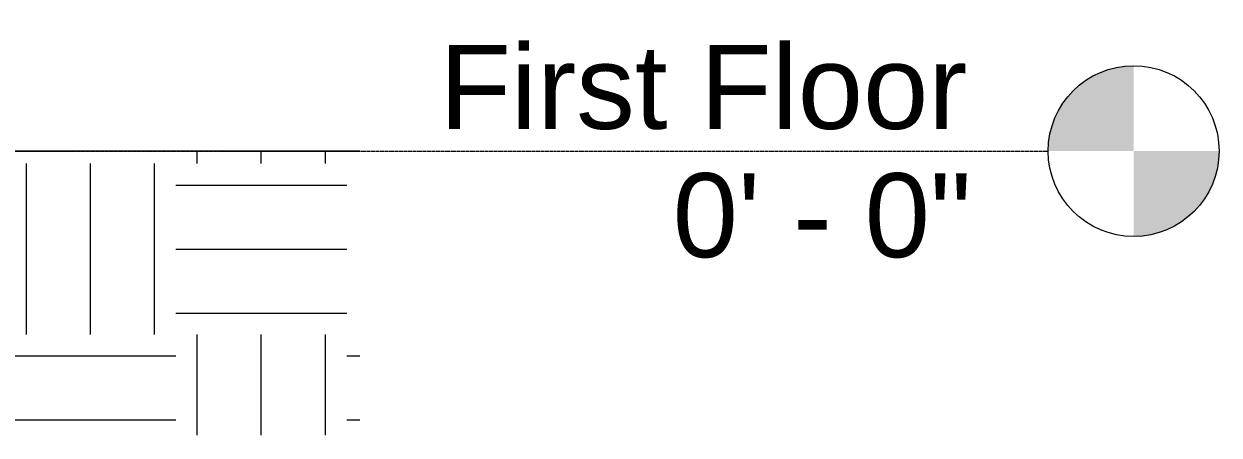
# Model space of a CAD drawing. Header units: inches. Extents: x 21386 to 98862, y -290 to 853.
# Drawn here: x 39938.4 to 40274.2, y -79.8 to 35.7 of the extents above; entities that cross this region are included whole.
import ezdxf

# ---------------------------------------------------------------- set-up
doc = ezdxf.new("R2010")
doc.units = ezdxf.units.IN
doc.header["$MEASUREMENT"] = 0
doc.linetypes.add('Grid Line 1_2_', pattern=[0.875, 0.5, -0.125, 0.125, -0.125])
doc.layers.add('A-FLOR-LEVL', color=51, linetype='Continuous', lineweight=9)
doc.layers.add('C-TOPO', color=7, linetype='Continuous', lineweight=13)
doc.styles.add('Arial_1', font='arial.ttf', dxfattribs={"height": 23.60479})
pattern_1 = [(0, (-87938.914, 98.42), (48, 48), [48, -48]), (0, (-87938.914, 116.42), (48, 48), [48, -48]), (0, (-87938.914, 134.42), (48, 48), [48, -48]), (90, (-87932.914, 140.42), (-48, 48), [48, -48]), (90, (-87914.914, 140.42), (-48, 48), [48, -48]), (90, (-87896.914, 140.42), (-48, 48), [48, -48])]

# ---------------------------------------------------------------- blocks, each defined once
blk = doc.blocks.new('Level - Level Head - Circle-15001-Building Section - East_West looking South')
at = {"layer": 'A-FLOR-LEVL'}
h = blk.add_hatch(color=256, dxfattribs=at)
edge = h.paths.add_edge_path(flags=0)
edge.add_line((-21654.64, 0), (-21678.64, 0))
edge.add_arc((-21654.64, 0), 24, 90, 180, ccw=False)
edge.add_line((-21654.64, 24), (-21654.64, 0))
h = blk.add_hatch(color=256, dxfattribs=at)
edge = h.paths.add_edge_path(flags=0)
edge.add_line((-21654.64, -24), (-21654.64, 0))
edge.add_line((-21654.64, 0), (-21630.64, 0))
edge.add_arc((-21654.64, 0), 24, 270, 360, ccw=False)
blk.add_circle((-21654.64, 0), 24, dxfattribs=at)

msp = doc.modelspace()

# ---------------------------------------------------------------- hatches: boundary and pattern name
at = {"layer": 'C-TOPO', "lineweight": 9}
h = msp.add_hatch(dxfattribs=at)
h.set_pattern_fill('FP_50', color=8, style=0, pattern_type=2)
h.set_pattern_definition(pattern_1)
h.paths.add_polyline_path([(39907.64, -79.82), (39993.61, -79.82), (39993.61, 0), (39848.71, 0), (39848.71, -36), (39851.71, -36), (39851.71, -48), (39846.71, -48), (39846.71, -79.82), (39892.46, -79.82)], flags=0)
h = msp.add_hatch(dxfattribs=at)
h.set_pattern_fill('FP_50', color=8, style=0, pattern_type=2)
h.set_pattern_definition(pattern_1)
h.paths.add_polyline_path([(40032.83, -79.82), (40032.83, 0), (39993.61, 0), (39993.61, -79.82)], flags=0)

# ---------------------------------------------------------------- linework, layer by layer
at = {"layer": 'C-TOPO'}
for p, q in [((39951.71, 0), (39931.49, 0)), ((39954.03, 0), (39951.71, 0)), ((39993.61, 0), (39954.03, 0)), ((40032.83, 0), (39993.61, 0))]:
    msp.add_line(p, q, dxfattribs=at)
at = {"layer": 'C-TOPO', "color": 8, "lineweight": 9}
for p, q in [((39931.49, 0), (39951.71, 0)), ((39954.03, 0), (39951.71, 0)), ((39993.61, 0), (39954.03, 0)), ((39993.61, 0), (40032.83, 0))]:
    msp.add_line(p, q, dxfattribs=at)

# ---------------------------------------------------------------- block references
at = {"layer": 'A-FLOR-LEVL'}
msp.add_blockref('Level - Level Head - Circle-15001-Building Section - East_West looking South', (61904.85, 0), dxfattribs=at)

# ---------------------------------------------------------------- next in the draw order: texts
at = {"layer": 'A-FLOR-LEVL', "insert": (40203.51, 29.84), "char_height": 23.6048, "width": 176.256, "attachment_point": 3, "line_spacing_factor": 0.938532, "style": 'Arial_1', "bg_fill": 3, "box_fill_scale": 1.25, "bg_fill_color": 0, "bg_fill_transparency": 0}
msp.add_mtext('First Floor', dxfattribs=at)

# ---------------------------------------------------------------- next in the draw order: texts
at = {"layer": 'A-FLOR-LEVL', "insert": (40204.68, -6.23), "char_height": 23.605, "width": 99.936, "attachment_point": 3, "line_spacing_factor": 0.938532, "style": 'Arial_1', "bg_fill": 3, "box_fill_scale": 1.25, "bg_fill_color": 0, "bg_fill_transparency": 0}
msp.add_mtext('0\' - 0"', dxfattribs=at)

# ---------------------------------------------------------------- next in the draw order: linework, layer by layer
at = {"layer": 'A-FLOR-LEVL', "linetype": 'Grid Line 1_2_'}
msp.add_line((35347.52, 0), (40226.21, 0), dxfattribs=at)

doc.saveas('drawing.dxf')
